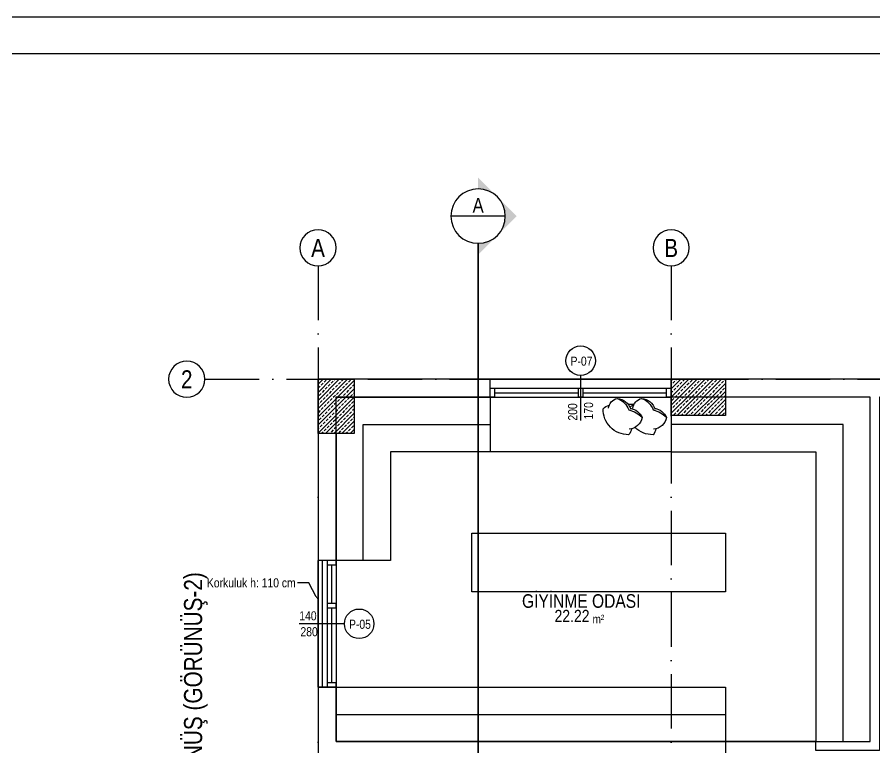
# Model space of a CAD drawing. Header units: millimetres. Extents: x 82776 to 137242, y 11666 to 27998.
# Drawn here: x 102688 to 103635, y 27191 to 27998 of the extents above; entities that cross this region are included whole.
import ezdxf
from ezdxf import colors
from ezdxf.entities.mleader import LeaderData, LeaderLine
from ezdxf.enums import TextEntityAlignment as Align
from ezdxf.math import Vec2, Vec3

# ---------------------------------------------------------------- set-up
doc = ezdxf.new("R2010")
doc.units = ezdxf.units.MM
doc.linetypes.add('ACAD_ISO10W100', pattern=[18, 12, -3, 0, -3])
doc.linetypes.add('DASHED', pattern=[15, 10, -5])
doc.layers.add('0_IFC_Area', color=100, linetype='Continuous', plot=False)
for name, color, linetype in [('0_IFC_Elevation_5', 252, 'Continuous'), ('0_IFC_Grid', 14, 'ACAD_ISO10W100'), ('0_IFC_Grid_Text_100', 14, 'Continuous'), ('0_IFC_Hatch_Structure', 251, 'Continuous'), ('0_IFC_Legend_Viewport', 7, 'Continuous'), ('0_IFC_Notation_Section_50', 10, 'Continuous'), ('0_IFC_Room_Text(No)_50', 12, 'Continuous'), ('0_IFC_Text_Explanation_50', 231, 'Continuous'), ('0_IFC_Window_Text', 60, 'Continuous'), ('1_IFC_Concrete_Section', 50, 'Continuous'), ('2_IFC_Handrail', 181, 'Continuous'), ('2_IFC_Wall', 130, 'Continuous'), ('3_IFC_Window', 136, 'Continuous'), ('6_IFC_Furniture', 35, 'Continuous')]:
    doc.layers.add(name, color=color, linetype=linetype)
doc.styles.add('ARIAL-NARROW', font='ARIALN.TTF')
doc.styles.add('IFC_TEXT', font='ARIALN.TTF')
pattern_1 = [(225, (-105891.8524927841, -41506.19654827444), (4.490128060534575, -4.490128060534577), []), (225, (-105896.3426227841, -41506.19654827444), (4.490128060534575, -4.490128060534577), [3.174999999999999, -1.587499999999999])]

# ---------------------------------------------------------------- blocks, each defined once
blk = doc.blocks.new('*U101')
at = {"layer": '0_IFC_Legend_Viewport', "transparency": 33554687}
blk.add_lwpolyline([(-2913.294802660239, 2920.000000000932), (0, 2920.000000000932), (0, 0), (-2913.294802660239, 0)], close=True, dxfattribs=at)
at = {"style": 'IFC_TEXT'}
for tag, p in [('PAFTA', (-2283.676184495009, 17.92217528726905)), ('KOT', (-1159.062316709198, 17.96195260528475)), ('OLCEK', (-110.4468044673558, 17.90858112834394))]:
    blk.add_attdef(tag, p, '', height=35, dxfattribs=at)
blk = doc.blocks.new('A NK ST')
at = {"layer": '0_IFC_Hatch_Structure', "transparency": 33554687}
h = blk.add_hatch(dxfattribs=at)
h.set_pattern_fill('ANSI33', color=256, angle=180)
h.set_pattern_definition(pattern_1)
h.paths.add_polyline_path([(0, 0), (40, 0), (40, -60), (0, -60)])
h = blk.add_hatch(dxfattribs=at)
h.set_pattern_fill('ANSI33', color=256, angle=180)
h.set_pattern_definition(pattern_1)
h.paths.add_polyline_path([(450, 1.45519e-11), (450, -39.99999999998545), (390, -39.99999999998545), (390, 1.45519e-11)])
at = {"layer": '1_IFC_Concrete_Section'}
for points in [[(0, 0), (40, 0), (40, -60), (0, -60)], [(450, 1.45519e-11), (450, -39.99999999998545), (390, -39.99999999998545), (390, 1.45519e-11)]]:
    blk.add_lwpolyline(points, close=True, dxfattribs=at)
blk = doc.blocks.new('*U83')
blk.add_wipeout([(0, 0), (199.99999999999991, 0), (199.99999999999991, -59.99999999976728), (0, -59.99999999976728)]).dxf.layer = '6_IFC_Furniture'
at = {"layer": '6_IFC_Furniture', "transparency": 33554687}
blk.add_lwpolyline([(0, -59.99999999976717), (0, 0), (199.9999999999998, 0), (199.9999999999998, -59.99999999976717)], close=True, dxfattribs=at)
blk = doc.blocks.new('A$C8ef1f8a2')
at = {"layer": '6_IFC_Furniture'}
blk.add_line((6.165052990842013, 8.699587689765394), (-0.7138412046424492, 8.699587689765394), dxfattribs=at)
for centre, radius, start, end in [((-7.549547410913874, -2.03044185689032), 17.0266669509439, 94.53317780227098, 162.7286372450336), ((-1.246052193799187, -5.78071090294361), 22.09029571931366, 110.2593800779673, 158.431746723138), ((-12.07348737486791, 2.295933960989714), 13.04025851695949, 7.768021193790293, 75.89360562153495), ((19.385259244189, -2.03044185689032), 17.0266669509439, 94.53317780227098, 162.7286372450336), ((25.68875446130369, -5.78071090294361), 22.09029571931393, 110.2593800779673, 158.431746723138), ((14.86131928023496, 2.295933960989714), 13.04025851695949, 7.768021193790293, 75.89360562153495), ((-20.15523197833136, -13.25567543035686), 17.6926806406055, 100.6386664510898, 156.684849138353), ((-14.87198261107005, -26.1471162968719), 29.31488908844344, 103.6491606046973, 137.2632287871156), ((6.779574676771517, -13.25567543035686), 17.69268064060607, 100.6386664510898, 156.684849138353), ((12.06282404403282, -26.1471162968719), 29.31488908844344, 103.6491606046973, 137.2632287871156), ((-4.756951839133762, -8.05104932649374), 16.17324862807657, 56.77865636811717, 73.22072113378607), ((5.712771322874687, 2.653260443412364), 27.81240881044917, 269.4210674003816, 1.714984616270668), ((22.17785481596911, -8.05104932649374), 16.17324862807617, 45.50552574923345, 73.22072113378607), ((-21.5324411548736, -3.793194780073463), 15.07280611556079, 189.3928454504249, 267.9328275291383), ((5.402365500229279, -3.793194780073463), 15.07280611556076, 189.3928454504249, 267.9328275291383), ((-13.3460476950222, -17.31124547025501), 11.31830660449291, 186.2902502755242, 223.8883995194575), ((-21.22203533222819, 2.653260443412364), 27.81240881044989, 269.4210674003816, 314.7117326148312), ((13.58875896008067, -17.31124547025501), 11.31830660449371, 186.2902502755242, 223.8883995194575)]:
    blk.add_arc(centre, radius, start, end, dxfattribs=at)
blk = doc.blocks.new('*U159')
blk.add_wipeout([(-380.0000555169972, 1.2505552149377763e-12), (1.4210854715202004e-13, -3.410605131648481e-13), (7.958078640513122e-13, -220.00000000000028), (-59.99999999999949, -220.00000000000028), (-60.000000000000114, -60.00000000000017), (-380.00000000000006, -59.999999999998636)]).dxf.layer = '6_IFC_Furniture'
at = {"layer": '6_IFC_Furniture', "transparency": 33554687}
blk.add_lwpolyline([(-60, -60), (-380, -59.99999999999851), (-380.0000555169972, 1.485e-12), (0, 0), (6.395e-13, -220.0000000000004), (-59.99999999999936, -220.0000000000004)], close=True, dxfattribs=at)
blk.add_lwpolyline([(-380.0000277584986, -29.99999999999852), (-30, -30), (-29.99999999999936, -220.0000000000004)], dxfattribs=at)
blk = doc.blocks.new('*U165')
blk.add_wipeout([(-179.9981180477279, 5.684341886080802e-14), (1.4210854715202004e-14, -3.410605131648481e-13), (3.979039320256561e-13, -170.04708913201492), (-59.99999999999982, -170.04708913201492), (-60.0000000000002, -60.0000000000002), (-179.9980625307308, -59.9999999999998)]).dxf.layer = '6_IFC_Furniture'
at = {"layer": '6_IFC_Furniture', "transparency": 33554687}
blk.add_lwpolyline([(-60, -60), (-179.9980625307307, -59.99999999999957), (-179.9981180477279, 4.263e-13), (0, 0), (3.766e-13, -170.0470891320149), (-59.99999999999962, -170.0470891320149)], close=True, dxfattribs=at)
blk.add_lwpolyline([(-179.9980902892293, -29.99999999999957), (-30, -30), (-29.99999999999963, -170.0470891320149)], dxfattribs=at)
blk = doc.blocks.new('*U158')
blk.add_wipeout([(0, -3.410605131648481e-13), (430.0040296140797, -1.7053025658242404e-12), (430.0040296140797, -60.00000000000125), (5.5516997406357405e-05, -59.999999999999886)]).dxf.layer = '6_IFC_Furniture'
at = {"layer": '6_IFC_Furniture', "transparency": 33554687}
blk.add_lwpolyline([(430.0040296140799, -1.2428e-12), (430.0040296140799, -60.00000000000125), (5.55169972358e-05, -60), (0, 0)], close=True, dxfattribs=at)
blk.add_lwpolyline([(2.77584986179e-05, -30), (430.0040296140799, -30.00000000000124)], dxfattribs=at)
blk = doc.blocks.new('*U1090')
blk.add_wipeout([(0, 0), (280.0000074654672, 0), (280.0000074654672, -64.82735782442626), (0, -64.82735782442626)]).dxf.layer = '6_IFC_Furniture'
at = {"layer": '6_IFC_Furniture', "transparency": 33554687}
blk.add_lwpolyline([(0, -64.82735782442616), (0, 0), (280.0000074654672, 0), (280.0000074654672, -64.82735782442616)], close=True, dxfattribs=at)
blk = doc.blocks.new('A K1 PLAN')
blk.add_blockref('*U158', (19.99597785138758, 360.0019374692674))
at = {"xscale": -1, "rotation": 270}
blk.add_blockref('*U159', (610, 680), dxfattribs=at)
at = {"rotation": 180}
blk.add_blockref('*U83', (390, 620.0000000002473), dxfattribs=at)
at = {"layer": '2_IFC_Wall'}
for points in [[(2000, 40.00000000001455), (2000, 700), (0, 700), (0, -150), (1550, -150)], [(620, 290), (550, 290), (550, 300), (610, 300), (610, 680), (20, 680), (20, 300), (450.0000074654671, 300.0000000000436), (450.0000074654671, 195.0000000000436), (435.000006653383, 195.0000000000254), (435.000006653383, 285.0000000000255), (195, 285), (195, 255), (20.00000000005821, 255), (20, -100), (60, -100), (60, -130), (280, -130), (280, 10), (290, 10), (290, -130), (440, -130.0000000103464), (440, -1.03464117e-08)]]:
    blk.add_lwpolyline(points, dxfattribs=at)
at = {"xscale": -1}
blk.add_blockref('A$C8ef1f8a2', (348.4863905096426, 663.8848041638412), dxfattribs=at)
at = {"rotation": 90}
blk.add_blockref('*U165', (20, 680), dxfattribs=at)
blk.add_blockref('*U1090', (170, 530))
blk = doc.blocks.new('*U478')
at = {"layer": '0_IFC_Room_Text(No)_50'}
h = blk.add_hatch(color=256, dxfattribs=at)
h.paths.add_polyline_path([(-1060.660171091608, 7.065e-13), (-530.3300855458046, -530.3300855458015, -0.4142135623730946), (-530.3300855458039, 530.3300855458046)])
h.paths.add_polyline_path([(-530.3300855458039, 530.3300855458046, -0.1989123673796579), (4.996e-13, 749.9999995133613), (-3.8409e-12, 1060.660171091602)])
h.paths.add_polyline_path([(-530.3300855458046, -530.3300855458015), (-7.065e-13, -1060.660171091608), (-4.996e-13, -749.999999513359, -0.198912367379658)])
at = {"layer": '0_IFC_Room_Text(No)_50', "linetype": 'Continuous'}
blk.add_line((-749.999999513359, 0), (749.999999513359, 0), dxfattribs=at)
blk.add_circle((0, 0), 749.9999995133599, dxfattribs=at)
at = {"layer": '0_IFC_Room_Text(No)_50', "style": 'IFC_TEXT'}
blk.add_attdef('NO', text='', height=399.9999999996362, dxfattribs=at).set_placement((0, 99.99999999990905), align=Align.CENTER)
for p in [(0, -99.99999999990905), (0, -373.5694305433572)]:
    blk.add_attdef('SHEET', text='', height=199.9999999998181, dxfattribs=at).set_placement(p, align=Align.TOP_CENTER)
blk = doc.blocks.new('A_KESIT YERLERI')
at = {"layer": '0_IFC_Notation_Section_50', "linetype": 'DASHED', "ltscale": 3, "const_width": 2}
blk.add_lwpolyline([(-548.1360510718368, -29.99999997887062), (-548.1360510693484, 1120.000000021126)], dxfattribs=at)
ref = blk.add_blockref('*U478', (-548.136051069203, 1149.999999999028), dxfattribs=dict(xscale=-0.0400000000259542, yscale=0.0400000000259542, zscale=0.0400000000259542))
ref.add_attrib('NO', 'A', dxfattribs={"layer": '0_IFC_Room_Text(No)_50', "height": 16.00000001036713, "style": 'IFC_TEXT'}).set_placement((-548.136051069203, 1154.000000001619), align=Align.CENTER)
at = {"layer": '0_IFC_Notation_Section_50', "transparency": 33554687, "insert": (-872.9818898175727, 375.1704577590972), "char_height": 20, "attachment_point": 1, "rotation": 89.99999999999474, "style": 'IFC_TEXT'}
blk.add_mtext_dynamic_manual_height_columns('SOL YAN GÖRÜNÜŞ (GÖRÜNÜŞ-2)', width=439.5235451016922, gutter_width=12.5, heights=[0], dxfattribs=at)
blk = doc.blocks.new('0_IFC_AXIS_TEXT_100')
at = {"layer": '0_IFC_Grid_Text_100'}
blk.add_circle((0, 1000), 1000, dxfattribs=at)
at = {"layer": '0_IFC_Grid_Text_100', "style": 'IFC_TEXT'}
blk.add_attdef('AXIS_NO', text='', height=1000, dxfattribs=at).set_placement((0, 992.7158909265999), align=Align.MIDDLE_CENTER)
blk = doc.blocks.new('A_AKS')
at = {"layer": '0_IFC_Grid', "ltscale": 5}
for points in [[(-1.17433956e-08, 1354.999999998981), (0.001913039421197, 255.0000001254484)], [(389.9999999995052, 1354.999999999018), (390.0019130506698, 255.0000001254848)], [(-125.0000000108411, 1229.99999999885), (2125.002307574614, 1230.000000000003)]]:
    blk.add_lwpolyline(points, dxfattribs=at)
ref = blk.add_blockref('0_IFC_AXIS_TEXT_100', (-1.17433956e-08, 1354.999999998981), dxfattribs=dict(xscale=-0.02, yscale=0.02, zscale=0.02, rotation=0.0064968962269241))
ref.add_attrib('AXIS_NO', 'A', dxfattribs={"layer": '0_IFC_Grid_Text_100', "height": 20.00000000000003, "rotation": 0.006496897297367, "style": 'IFC_TEXT'}).set_placement((-0.0022513378498843, 1374.854317690158), align=Align.MIDDLE_CENTER)
ref = blk.add_blockref('0_IFC_AXIS_TEXT_100', (389.9999999995052, 1354.999999999018), dxfattribs=dict(xscale=-0.02, yscale=0.02, zscale=0.02, rotation=0.0064968962269241))
ref.add_attrib('AXIS_NO', 'B', dxfattribs={"layer": '0_IFC_Grid_Text_100', "height": 20.00000000000003, "rotation": 0.006496897297367, "style": 'IFC_TEXT'}).set_placement((389.9977486733988, 1374.854317690195), align=Align.MIDDLE_CENTER)
ref = blk.add_blockref('0_IFC_AXIS_TEXT_100', (-144.9977320376638, 1209.997732282958), dxfattribs=dict(xscale=-0.02, yscale=0.02, zscale=0.02, rotation=0.0064968962269241))
ref.add_attrib('AXIS_NO', '2', dxfattribs={"layer": '0_IFC_Grid_Text_100', "height": 20.00000000000003, "rotation": 0.006496897297367, "style": 'IFC_TEXT'}).set_placement((-144.9999833637703, 1229.852049974135), align=Align.MIDDLE_CENTER)
blk = doc.blocks.new('0_IFC_ROOM_TEXT_50')
at = {"layer": '0_IFC_Room_Text(No)_50', "insert": (13.22331008534548, -40.01630319140645), "char_height": 9.625, "attachment_point": 1, "style": 'IFC_TEXT'}
blk.add_mtext_dynamic_manual_height_columns('m²', width=16.69487349254196, gutter_width=6.875, heights=[0], dxfattribs=at)
at = {"layer": '0_IFC_Room_Text(No)_50', "style": 'IFC_TEXT'}
blk.add_attdef('ROOM_NUMBER', text='', height=7.700000000000001, dxfattribs=at).set_placement((0.6849643504997402, -10.73308384955157), align=Align.CENTER)
blk.add_attdef('ROOM_NAME', text='', height=13.475, dxfattribs=at).set_placement((0.6849643504997402, -24.84347337585382), align=Align.MIDDLE_CENTER)
blk.add_attdef('AREA', text='', height=13.475, dxfattribs=at).set_placement((9.849994887520786, -49.66181076269027), align=Align.RIGHT)
at = {"layer": '0_IFC_Text_Explanation_50', "style": 'IFC_TEXT', "flags": 1}
for tag, p in [('DÖŞEME:', (-41.0869077197376, -64.38477755741962)), ('DUVAR:', (-41.0869077197376, -75.47867937905733)), ('TAVAN:', (-41.0869077197376, -86.74387982443045))]:
    blk.add_attdef(tag, p, '', height=7.700000000000001, dxfattribs=at)
blk = doc.blocks.new('A_K1_ALAN')
at = {"layer": '0_IFC_Area'}
for points in [[(-1370, 810.0000346417619), (-1530, 810.0000346417619), (-1530, 790.0000346417764), (-1589.999495661395, 790.0000346417764), (-1590.000000000014, 810.0000346417619), (-1940, 810.0000283285698), (-1940, 770.0000346417619), (-1960, 770.0000346417619), (-1960, 429.9999791247646), (-1370, 429.9999791247646)], [(-960.000245042509, 790.0000357644858), (-1009.999495672644, 790.0000346417764), (-1009.999530455388, 810.0000346417619), (-1360, 810.0000346417619), (-1360, 420.0000346417619), (-1430, 420.0000346417619), (-1430, 429.9999791247646), (-1530.000000000014, 429.9999791247573), (-1530.000000000014, 205.0052071291502), (-1360, 205.0052071291975), (-1360, 205.0052071291538), (-1360.000000000014, 140.0052071291975), (-1030, 140.0052071291975), (-1030, 205.0052071291975), (-960.000245042509, 205.0052071291975)]]:
    blk.add_lwpolyline(points, close=True, dxfattribs=at)
ref = blk.add_blockref('0_IFC_ROOM_TEXT_50', (-1690, 610.0000346417764))
ref.add_attrib('ROOM_NAME', 'GİYİNME ODASI', dxfattribs={"layer": '0_IFC_Room_Text(No)_50', "height": 14.99999999999999, "style": 'IFC_TEXT'}).set_placement((-1689.315035649546, 585.1565612669328), align=Align.MIDDLE_CENTER)
ref.add_attrib('AREA', '22.22', dxfattribs={"layer": '0_IFC_Room_Text(No)_50', "height": 13.47499999999999, "style": 'IFC_TEXT'}).set_placement((-1680.150005112402, 561.9017944739425), align=Align.RIGHT)
blk = doc.blocks.new('*U1515')
at = {"layer": '0_IFC_Window_Text', "insert": (86.18562561631416, -25.67911637651469), "char_height": 10, "attachment_point": 1, "rotation": 90, "style": 'ARIAL-NARROW'}
blk.add_mtext_dynamic_manual_height_columns('200', width=65.15392652166338, gutter_width=50, heights=[0], dxfattribs=at)
at = {"layer": '0_IFC_Window_Text', "style": 'ARIAL-NARROW'}
blk.add_attdef('TİP', (88.82387782696469, 34.93475692776018), '', height=10, dxfattribs=at)
blk.add_wipeout([(0, 2.2737367544323206e-13), (200, 2.2737367544323206e-13), (200, 20.000000000000227), (0, 20.000000000000227)]).dxf.layer = '3_IFC_Window'
at = {"layer": '0_IFC_Elevation_5'}
blk.add_lwpolyline([(0, 10.00000000000045), (0, 20.00000000000046), (200, 20.00000000000046), (200, 10.00000000000045)], dxfattribs=at)
at = {"layer": '0_IFC_Window_Text'}
blk.add_circle((100, 40.41751086763587), 16.31082910449879, dxfattribs=at)
at = {"layer": '2_IFC_Wall'}
for points in [[(0, 0), (0, 20.00000000000046)], [(200, 0), (200, 20.00000000000046)]]:
    blk.add_lwpolyline(points, dxfattribs=at)
at = {"layer": '3_IFC_Window'}
for points in [[(0, 10.00000000000045), (5, 10.00000000000045), (5, 4.547e-13), (0, 4.547e-13)], [(195, 10.00000000000045), (200, 10.00000000000045), (200, 4.547e-13), (195, 4.547e-13)]]:
    blk.add_lwpolyline(points, close=True, dxfattribs=at)
for points in [[(5, 10.00000000000045), (195, 10.00000000000045)], [(0, 4.547e-13), (200, 0)], [(5, 5.000000000000454), (195, 5.000000000000454)]]:
    blk.add_lwpolyline(points, dxfattribs=at)
blk.add_wipeout([(97.5, 4.547473508864641e-13), (102.5, 4.547473508864641e-13), (102.5, 10.000000000000455), (97.5, 10.000000000000455)]).dxf.layer = '3_IFC_Window'
at = {"layer": '0_IFC_Window_Text'}
blk.add_lwpolyline([(100, 24.1066817631372), (100, -25.67911637651469)], dxfattribs=at)
at = {"layer": '3_IFC_Window'}
blk.add_lwpolyline([(97.5, 10.00000000000045), (102.5, 10.00000000000045), (102.5, 4.547e-13), (97.5, 4.547e-13)], close=True, dxfattribs=at)
at = {"layer": '0_IFC_Window_Text', "style": 'ARIAL-NARROW'}
blk.add_attdef('YUKSEKLIK', (113.7481100283439, -24.41087819350014), '', height=10, rotation=90, dxfattribs=at)
blk = doc.blocks.new('*U1514')
at = {"layer": '0_IFC_Window_Text'}
blk.add_circle((70, 40.41751086763587), 16.31082910449879, dxfattribs=at)
at = {"layer": '0_IFC_Window_Text', "style": 'ARIAL-NARROW'}
blk.add_attdef('TİP', (75.48275393987434, 29.24138869459991), '', height=10, rotation=89.99999999999349, dxfattribs=at)
blk.add_wipeout([(0, 15.000000000000142), (140, 15.000000000000142), (140, -4.999999999999886), (0, -4.999999999999886)]).dxf.layer = '3_IFC_Window'
at = {"layer": '0_IFC_Elevation_5'}
blk.add_lwpolyline([(0, 4.99999999999995), (0, -5.000000000000049), (140, -5.000000000000049), (140, 4.99999999999995)], dxfattribs=at)
at = {"layer": '0_IFC_Window_Text'}
blk.add_lwpolyline([(70, 24.1066817631372), (70, -25.67911637651469)], dxfattribs=at)
at = {"layer": '2_IFC_Wall'}
for points in [[(0, 15.0000000000004), (0, -5.000000000000049)], [(140, 15.0000000000004), (140, -5.000000000000049)]]:
    blk.add_lwpolyline(points, dxfattribs=at)
at = {"layer": '3_IFC_Window'}
for points in [[(0, 4.99999999999995), (5, 4.99999999999995), (5, 14.99999999999995), (0, 14.99999999999995)], [(135, 4.99999999999995), (140, 4.99999999999995), (140, 14.99999999999995), (135, 14.99999999999995)]]:
    blk.add_lwpolyline(points, close=True, dxfattribs=at)
for points in [[(0, 14.99999999999995), (140, 15.0000000000004)], [(5, 9.99999999999995), (135, 9.99999999999995)], [(5, 4.99999999999995), (135, 4.99999999999995)]]:
    blk.add_lwpolyline(points, dxfattribs=at)
at = {"layer": '0_IFC_Window_Text', "insert": (56.18562561631415, -25.67911637651469), "char_height": 10, "attachment_point": 1, "rotation": 90, "style": 'ARIAL-NARROW'}
blk.add_mtext_dynamic_manual_height_columns('140', width=65.15392652166338, gutter_width=50, heights=[0], dxfattribs=at)
at = {"layer": '0_IFC_Window_Text', "style": 'ARIAL-NARROW'}
blk.add_attdef('YUKSEKLIK', (83.74811002834394, -24.41087819350014), '', height=10, rotation=90, dxfattribs=at)
blk.add_wipeout([(47.5, 14.99999999999995), (52.49999999999999, 15.000000000000213), (52.49999999999999, 4.999999999999952), (47.5, 4.999999999999952)]).dxf.layer = '3_IFC_Window'
at = {"layer": '3_IFC_Window'}
blk.add_lwpolyline([(47.5, 4.99999999999995), (52.5, 4.99999999999995), (52.5, 14.99999999999995), (47.5, 14.99999999999995)], close=True, dxfattribs=at)
blk = doc.blocks.new('A K1 DOGRAMA')
blk.add_blockref('*U1515', (190.0470891320292, -19.99999999899955)).add_auto_attribs({'YUKSEKLIK': '170', 'TİP': 'P-07'})
at = {"rotation": 270}
blk.add_blockref('*U1514', (5, -199.9980625408388), dxfattribs=at).add_auto_attribs({'YUKSEKLIK': '280', 'TİP': 'P-05'})
at = {"layer": '2_IFC_Handrail'}
for points in [[(0.0010260652197758, -339.9980625408389), (0, -199.9980625408388)], [(5.001026065088808, -339.998025895653), (4.999999999869032, -199.998025895653)]]:
    blk.add_lwpolyline(points, dxfattribs=at)
at = {"layer": '0_IFC_Text_Explanation_50'}
ml = blk.add_multileader_mtext('Standard', dxfattribs=at)
ml.set_content('Korkuluk h: 110 cm', color=256, style='IFC_TEXT')
ml.set_leader_properties()
ml.build(insert=Vec2(0, 0))
ml.multileader.update_dxf_attribs({"text_right_attachment_type": 2, "dogleg_length": 0.36})
ctx = ml.context
ctx.base_point, ctx.char_height, ctx.plane_origin = Vec3(-123.1569510583525, -224.8611569415434), 10, Vec3(0.0012956185819348, -246.658185109296)
ctx.right_attachment, ctx.text_align_type = 2, 2
notes = []
notes.append((ctx, [(0, (1, 1, 0), (-10.08875050065398, -224.8816207887466), (-1, 0), 12.58116099426057, [(0, [(0.0012956185819348, -243.658185109296)], 0, [])])]))
ctx.mtext.insert, ctx.mtext.alignment, ctx.mtext.flow_direction = Vec3(-24.66991149491514, -219.7758909115291), 3, 5
for ctx, leaders in notes:
    for number, flags, end, landing, length, lines in leaders:
        leader = LeaderData()
        leader.index, (leader.has_last_leader_line, leader.has_dogleg_vector, leader.attachment_direction) = number, flags
        leader.last_leader_point, leader.dogleg_vector, leader.dogleg_length = Vec3(end), Vec3(landing), length
        for number, points, colour, breaks in lines:
            line = LeaderLine()
            line.index, line.vertices, line.color, line.breaks = number, Vec3.list(points), colors.encode_raw_color(colour), breaks
            leader.lines.append(line)
        ctx.leaders.append(leader)

msp = doc.modelspace()

# ---------------------------------------------------------------- linework, layer by layer
msp.add_lwpolyline([(82776.39234344097, 27997.55783866958), (82776.39234344073, 24997.55783866958), (137241.5389261498, 24997.55783867046), (137241.53892615, 27997.55783867046)], close=True)

# ---------------------------------------------------------------- block references
msp.add_blockref('*U101', (105497.5436273215, 25037.55808665468))

# ---------------------------------------------------------------- next in the draw order: block references
msp.add_blockref('A K1 PLAN', (103020.2940659389, 26897.90660629191))

# ---------------------------------------------------------------- next in the draw order: block references
for name, p in [('A_KESIT YERLERI', (103745.2942833102, 26627.90660628199)), ('A_AKS', (103020.2942833203, 26367.9066063031)), ('A NK ST', (103020.2940659389, 27597.90660629191)), ('A_K1_ALAN', (105000.2940659389, 26767.90657165015))]:
    msp.add_blockref(name, p)

# ---------------------------------------------------------------- next in the draw order: block references
msp.add_blockref('A K1 DOGRAMA', (103020.2940659389, 27597.90660630202))

doc.saveas('drawing.dxf')
